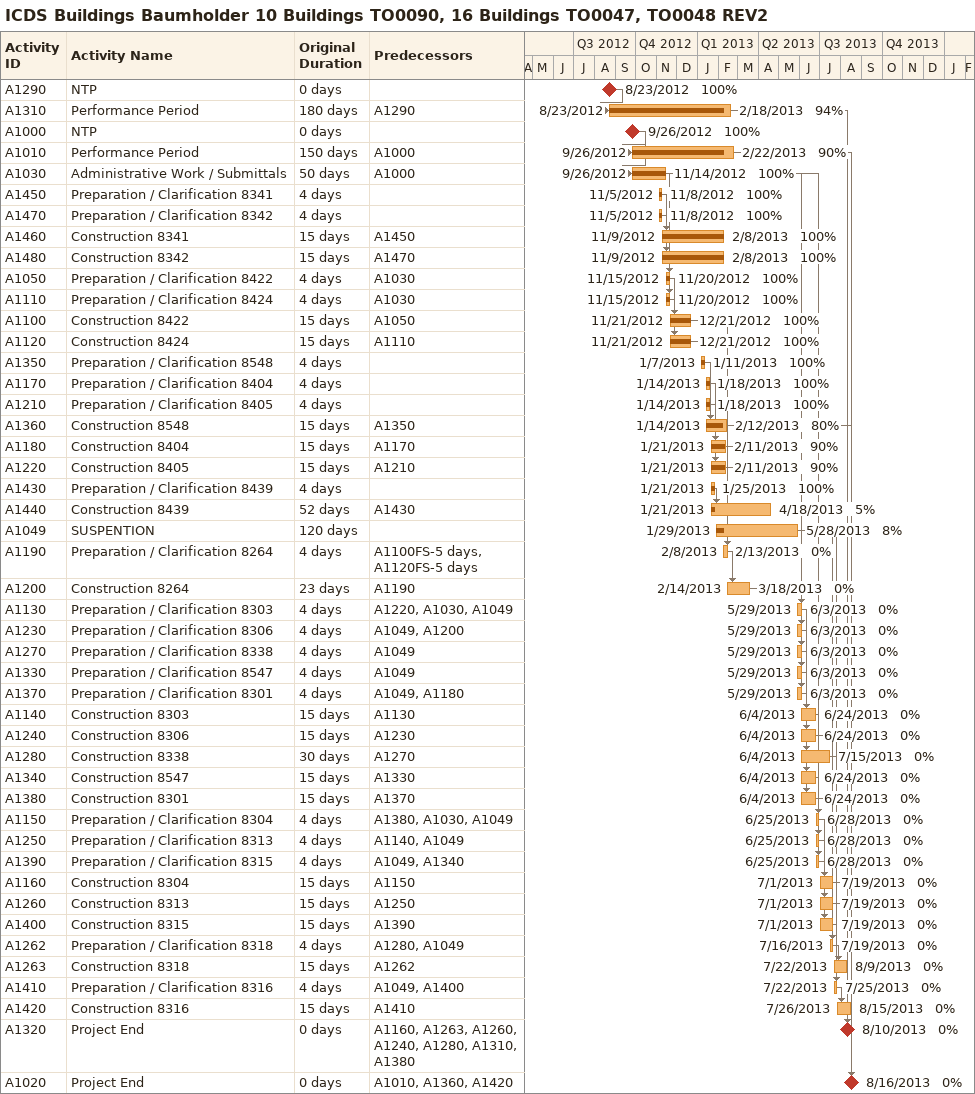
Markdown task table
ICDS Buildings Baumholder 10 Buildings TO0090, 16 Buildings TO0047, TO0048 REV2

| ID | Task | Original duration | Start | Finish | Predecessors | % complete |
|---|---|---|---|---|---|---|
| A1290 | NTP | 0d | 2012-08-23 | 2012-08-23 |  | 100 |
| A1310 | Performance Period | 180d | 2012-08-23 | 2013-02-18 | A1290 | 94 |
| A1000 | NTP | 0d | 2012-09-26 | 2012-09-26 |  | 100 |
| A1010 | Performance Period | 150d | 2012-09-26 | 2013-02-22 | A1000 | 90 |
| A1030 | Administrative Work / Submittals | 50d | 2012-09-26 | 2012-11-14 | A1000 | 100 |
| A1450 | Preparation / Clarification 8341 | 4d | 2012-11-05 | 2012-11-08 |  | 100 |
| A1470 | Preparation / Clarification 8342 | 4d | 2012-11-05 | 2012-11-08 |  | 100 |
| A1460 | Construction 8341 | 15d | 2012-11-09 | 2013-02-08 | A1450 | 100 |
| A1480 | Construction 8342 | 15d | 2012-11-09 | 2013-02-08 | A1470 | 100 |
| A1050 | Preparation / Clarification 8422 | 4d | 2012-11-15 | 2012-11-20 | A1030 | 100 |
| A1110 | Preparation / Clarification 8424 | 4d | 2012-11-15 | 2012-11-20 | A1030 | 100 |
| A1100 | Construction 8422 | 15d | 2012-11-21 | 2012-12-21 | A1050 | 100 |
| A1120 | Construction 8424 | 15d | 2012-11-21 | 2012-12-21 | A1110 | 100 |
| A1350 | Preparation / Clarification 8548 | 4d | 2013-01-07 | 2013-01-11 |  | 100 |
| A1170 | Preparation / Clarification 8404 | 4d | 2013-01-14 | 2013-01-18 |  | 100 |
| A1210 | Preparation / Clarification 8405 | 4d | 2013-01-14 | 2013-01-18 |  | 100 |
| A1360 | Construction 8548 | 15d | 2013-01-14 | 2013-02-12 | A1350 | 80 |
| A1180 | Construction 8404 | 15d | 2013-01-21 | 2013-02-11 | A1170 | 90 |
| A1220 | Construction 8405 | 15d | 2013-01-21 | 2013-02-11 | A1210 | 90 |
| A1430 | Preparation / Clarification 8439 | 4d | 2013-01-21 | 2013-01-25 |  | 100 |
| A1440 | Construction 8439 | 52d | 2013-01-21 | 2013-04-18 | A1430 | 5 |
| A1049 | SUSPENTION | 120d | 2013-01-29 | 2013-05-28 |  | 8 |
| A1190 | Preparation / Clarification 8264 | 4d | 2013-02-08 | 2013-02-13 | A1100FS-5d, A1120FS-5d | 0 |
| A1200 | Construction 8264 | 23d | 2013-02-14 | 2013-03-18 | A1190 | 0 |
| A1130 | Preparation / Clarification 8303 | 4d | 2013-05-29 | 2013-06-03 | A1220, A1030, A1049 | 0 |
| A1230 | Preparation / Clarification 8306 | 4d | 2013-05-29 | 2013-06-03 | A1049, A1200 | 0 |
| A1270 | Preparation / Clarification 8338 | 4d | 2013-05-29 | 2013-06-03 | A1049 | 0 |
| A1330 | Preparation / Clarification 8547 | 4d | 2013-05-29 | 2013-06-03 | A1049 | 0 |
| A1370 | Preparation / Clarification 8301 | 4d | 2013-05-29 | 2013-06-03 | A1049, A1180 | 0 |
| A1140 | Construction 8303 | 15d | 2013-06-04 | 2013-06-24 | A1130 | 0 |
| A1240 | Construction 8306 | 15d | 2013-06-04 | 2013-06-24 | A1230 | 0 |
| A1280 | Construction 8338 | 30d | 2013-06-04 | 2013-07-15 | A1270 | 0 |
| A1340 | Construction 8547 | 15d | 2013-06-04 | 2013-06-24 | A1330 | 0 |
| A1380 | Construction 8301 | 15d | 2013-06-04 | 2013-06-24 | A1370 | 0 |
| A1150 | Preparation / Clarification 8304 | 4d | 2013-06-25 | 2013-06-28 | A1380, A1030, A1049 | 0 |
| A1250 | Preparation / Clarification 8313 | 4d | 2013-06-25 | 2013-06-28 | A1140, A1049 | 0 |
| A1390 | Preparation / Clarification 8315 | 4d | 2013-06-25 | 2013-06-28 | A1049, A1340 | 0 |
| A1160 | Construction 8304 | 15d | 2013-07-01 | 2013-07-19 | A1150 | 0 |
| A1260 | Construction 8313 | 15d | 2013-07-01 | 2013-07-19 | A1250 | 0 |
| A1400 | Construction 8315 | 15d | 2013-07-01 | 2013-07-19 | A1390 | 0 |
| A1262 | Preparation / Clarification 8318 | 4d | 2013-07-16 | 2013-07-19 | A1280, A1049 | 0 |
| A1263 | Construction 8318 | 15d | 2013-07-22 | 2013-08-09 | A1262 | 0 |
| A1410 | Preparation / Clarification 8316 | 4d | 2013-07-22 | 2013-07-25 | A1049, A1400 | 0 |
| A1420 | Construction 8316 | 15d | 2013-07-26 | 2013-08-15 | A1410 | 0 |
| A1320 | Project End | 0d | 2013-08-10 | 2013-08-10 | A1160, A1263, A1260, A1240, A1280, A1310, A1380 | 0 |
| A1020 | Project End | 0d | 2013-08-16 | 2013-08-16 | A1010, A1360, A1420 | 0 |
